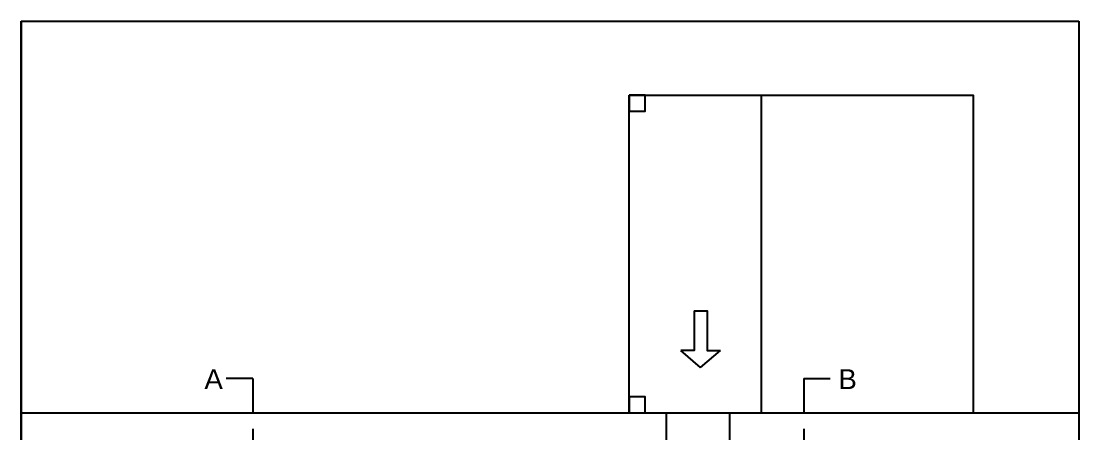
# Model space of a CAD drawing. Header units: centimetres. Extents: x 2004 to 13885, y -3131 to 5891.
# Drawn here: x 2004 to 4004, y 4538 to 5318 of the extents above; entities that cross this region are included whole.
import ezdxf

# ---------------------------------------------------------------- set-up
doc = ezdxf.new("R2010")
doc.units = ezdxf.units.CM
doc.linetypes.add('DASHED2', pattern=[9.525, 6.35, -3.175])
doc.styles.get("Standard").update_dxf_attribs({"font": 'Arial.ttf'})

msp = doc.modelspace()

# ---------------------------------------------------------------- linework, layer by layer
for p, q in [((2004.4, 3318.3), (2004.4, 5318.3)), ((2004.4, 5318.3), (2004.4, 4518.3)), ((2004.4, 5318.3), (4004.4, 5318.3)), ((4004.4, 5318.3), (4004.4, 3318.3)), ((3154.4, 4578.3), (3154.4, 5178.3)), ((3154.4, 5178.3), (3454.4, 5178.3)), ((3289.3, 4663.5), (3251.8, 4696.1)), ((3289.3, 4663.5), (3326.8, 4696.1)), ((2442.3, 4643.2), (2392.3, 4643.2)), ((3484.5, 4643.2), (3534.5, 4643.2)), ((2004.4, 4518.3), (2004.4, 4578.3)), ((2004.4, 4578.3), (4004.4, 4578.3)), ((3224.4, 4518.3), (3224.4, 4578.3)), ((3344.4, 4518.3), (3344.4, 4578.3))]:
    msp.add_line(p, q)
at = {"ltscale": 10}
msp.add_line((3404.4, 4578.3), (3404.4, 5178.3), dxfattribs=at)
at = {"linetype": 'DASHED2', "ltscale": 10}
for p, q in [((2442.3, 4643.2), (2442.3, 3516.3)), ((3484.5, 4643.2), (3484.5, 3516.3))]:
    msp.add_line(p, q, dxfattribs=at)
for points in [[(3154.4, 5178.3), (3154.4, 5148.3), (3184.4, 5148.3), (3184.4, 5178.3), (3154.4, 5178.3)], [(3454.4, 5178.3), (3454.4, 5178.3), (3804.4, 5178.3), (3804.4, 4578.3)], [(3276.8, 4771.1), (3276.8, 4696.1), (3251.8, 4696.1)], [(3276.8, 4771.1), (3301.8, 4771.1), (3301.8, 4696.1), (3326.8, 4696.1)], [(3154.4, 4608.3), (3154.4, 4578.3), (3184.4, 4578.3), (3184.4, 4608.3), (3154.4, 4608.3)]]:
    msp.add_lwpolyline(points)

# ---------------------------------------------------------------- texts
at = {"char_height": 37.5, "attachment_point": 1}
for s, insert in [('A', (2350.9, 4660.4)), ('B', (3549.7, 4660.4))]:
    msp.add_mtext_dynamic_manual_height_columns(s, width=44.025, gutter_width=12.5, heights=[0], dxfattribs=dict(at, insert=insert))

doc.saveas('drawing.dxf')
